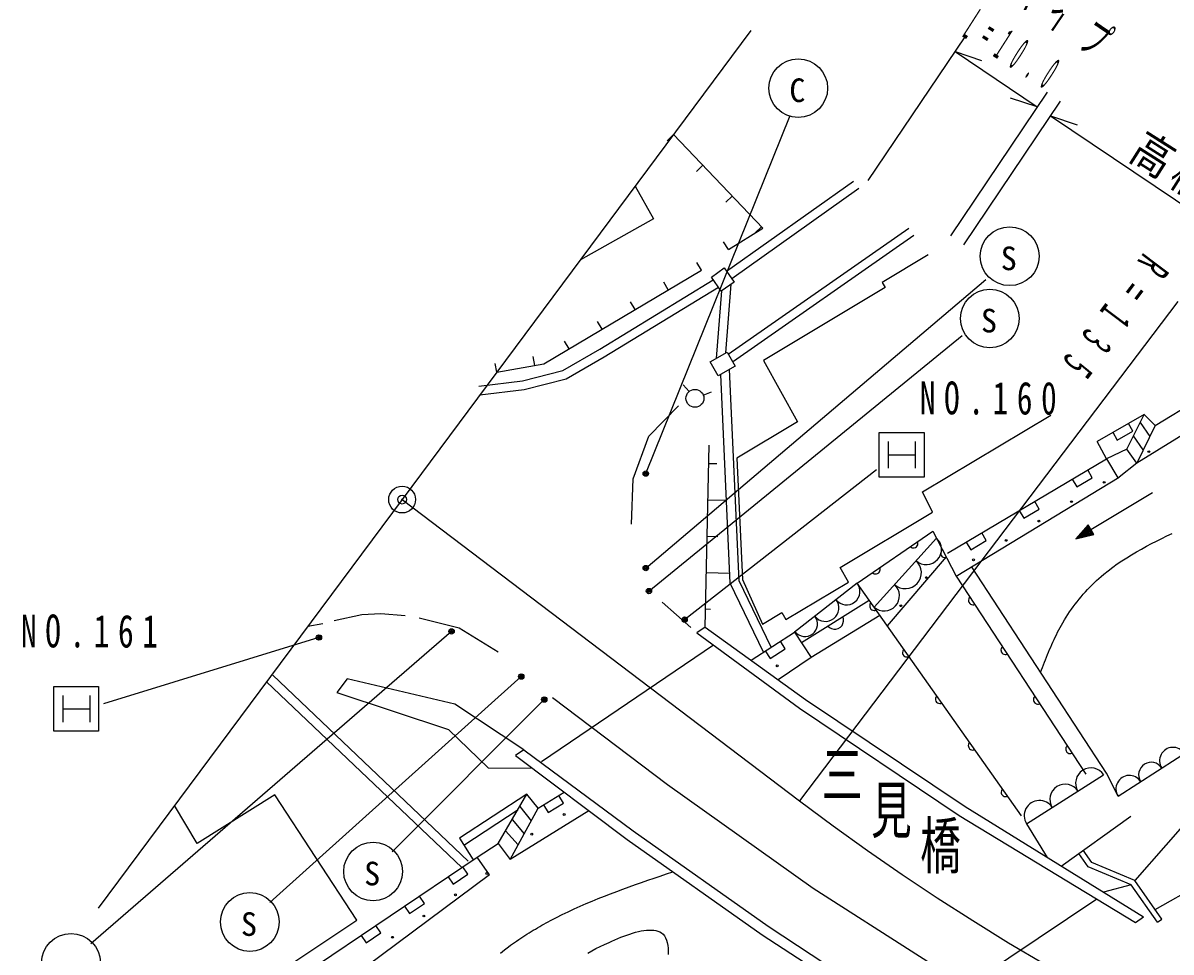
# Model space of a CAD drawing. Units: millimetres, scale not verified. Extents: x 40000 to 680000, y 20000 to 380000.
# Drawn here: x 288651 to 352793, y 288421 to 340345 of the extents above; entities that cross this region are included whole.
import ezdxf
from ezdxf.enums import TextEntityAlignment as Align

# ---------------------------------------------------------------- set-up
doc = ezdxf.new("R2010")
doc.units = ezdxf.units.MM
doc.header["$LTSCALE"] = 1000
doc.header["$PDMODE"] = 32
doc.header["$PDSIZE"] = 500
doc.layers.add('M-BGD', color=7, linetype='Continuous', lineweight=25)
doc.layers.add('M-OTRS', color=6, linetype='Continuous')
doc.styles.add('ＭＳ ゴシック', font='')
doc.styles.get('ＭＳ ゴシック').set_extended_font_data('MS Gothic')

msp = doc.modelspace()

# ---------------------------------------------------------------- linework, layer by layer
at = {"layer": 'M-BGD'}
for p, q in [((335877, 331540), (341282, 339572)), ((340724, 338743), (342203, 338254)), ((340724, 338743), (345311, 335656)), ((345870, 336485), (340464, 328453)), ((345311, 335656), (343832, 336145)), ((341217, 327946), (346623, 335978)), ((323448, 315157), (331510, 335175)), ((346065, 335149), (347543, 334660)), ((346065, 335149), (369930, 319088)), ((324996, 334104), (324634, 333758)), ((326637, 332388), (326275, 332043)), ((322851, 331218), (323874, 329392)), ((335058, 331492), (327966, 326455)), ((335347, 331085), (328254, 326046)), ((328277, 330673), (327916, 330327)), ((323874, 329392), (319795, 327107)), ((328054, 321834), (338142, 328873)), ((338428, 328463), (328340, 321424)), ((329918, 328957), (329557, 328612)), ((328060, 327680), (327795, 328104)), ((326554, 326535), (326298, 326965)), ((323448, 309882), (342451, 326005)), ((324705, 325434), (324449, 325863)), ((327399, 321600), (327688, 325366)), ((327924, 321903), (328218, 325740)), ((322857, 324332), (322601, 324762)), ((353178, 324769), (332030, 296880)), ((321009, 323231), (320753, 323660)), ((323625, 308597), (341116, 322877)), ((319160, 322129), (318904, 322559)), ((317246, 321203), (317159, 321696)), ((351901, 317844), (358111, 321646)), ((315128, 320828), (315040, 321321)), ((325864, 319741), (325533, 320116)), ((358751, 320629), (350884, 315736)), ((326658, 319551), (327123, 319737)), ((351292, 318471), (348658, 316961)), ((351062, 318010), (351608, 317237)), ((336995, 316962), (336995, 315462)), ((338495, 316962), (338495, 315462)), ((349188, 315984), (348658, 316961)), ((351243, 316479), (350690, 317262)), ((326770, 306580), (326991, 316747)), ((326969, 315731), (327417, 315721)), ((336995, 316212), (338495, 316212)), ((340305, 310714), (349188, 315984)), ((349188, 315984), (349820, 314918)), ((325618, 307002), (336333, 315389)), ((340795, 309434), (349904, 314967)), ((309836, 313710), (332030, 296880)), ((326925, 313697), (327958, 313675)), ((351753, 314083), (347466, 311510)), ((326881, 311664), (327466, 311651)), ((336200, 307701), (339687, 311554)), ((340231, 310513), (336940, 306653)), ((349182, 298416), (341646, 309959)), ((326836, 309631), (328144, 309602)), ((335255, 309040), (331765, 306298)), ((325964, 306551), (324357, 307975)), ((332149, 305712), (335933, 308079)), ((349833, 297137), (367190, 308283)), ((326792, 307597), (327066, 307591)), ((304571, 306626), (305403, 306786)), ((336529, 307235), (332689, 304885)), ((312595, 306342), (292440, 288889)), ((305189, 306001), (293149, 302284)), ((326770, 306580), (326302, 306263)), ((329328, 304738), (331765, 306298)), ((331765, 306298), (332689, 304885)), ((327239, 305574), (317621, 299058)), ((332689, 304885), (330853, 303639)), ((361371, 304546), (350767, 292412)), ((302266, 303525), (313174, 293145)), ((316493, 303817), (302451, 291193)), ((302611, 303887), (313518, 293507)), ((290879, 302761), (290879, 301261)), ((292379, 302761), (292379, 301261)), ((317778, 302533), (309273, 294028)), ((290879, 302011), (292379, 302011)), ((316642, 299715), (316172, 299397)), ((344724, 295587), (349025, 298316)), ((349833, 297137), (349182, 298416)), ((315194, 294483), (316810, 297245)), ((317432, 296467), (318892, 297351)), ((313278, 294403), (316309, 296388)), ((316408, 296557), (317046, 295757)), ((320275, 296311), (315872, 293597)), ((315982, 295829), (316652, 295031)), ((346656, 293226), (350546, 296013)), ((315609, 295192), (316315, 294411)), ((344724, 295587), (345878, 293707)), ((304306, 287159), (314032, 293725)), ((314721, 292736), (305330, 285764)), ((350571, 292169), (349015, 291768)), ((348650, 291384), (338466, 284557)), ((350805, 290079), (351256, 290382)), ((352038, 290091), (352283, 290264))]:
    msp.add_line(p, q, dxfattribs=at)
for points in [[(329319, 339920), (309836, 313710), (292860, 290871)], [(328060, 327680), (329988, 328885), (324996, 334104)], [(339228, 327388), (336652, 325845), (336815, 325551), (330020, 321486), (331928, 318051), (328533, 316020), (328846, 309246), (329968, 306740), (331057, 307390), (331274, 306999), (334774, 309089), (334314, 309917), (339471, 313003), (338913, 314148), (346075, 318433)], [(315128, 320828), (317758, 321294), (326554, 326535)], [(314124, 320055), (316553, 320347), (318811, 320925), (320873, 322123), (327217, 325992)], [(314184, 319559), (316645, 319854), (319002, 320458), (321129, 321693), (327506, 325583)], [(330446, 305454), (328664, 309166), (328125, 320984)], [(330022, 305182), (328169, 309041), (327638, 320703)], [(322657, 312338), (322749, 314864), (323622, 317253), (325275, 318952)], [(350325, 316528), (351292, 318471), (351901, 317844)], [(349541, 317467), (349790, 317034), (350658, 317531), (350409, 317965)], [(351901, 317844), (350884, 315736), (349904, 314967)], [(350884, 315736), (350325, 316528), (349188, 315984)], [(347278, 314850), (347533, 314420), (348393, 314931), (348138, 315361)], [(344317, 313094), (344572, 312664), (345432, 313174), (345177, 313604)], [(344437, 296034), (335255, 309040), (339480, 311950), (340795, 309434), (348029, 298353)], [(341356, 311337), (341611, 310907), (342471, 311417), (342216, 311848)], [(345507, 304045), (345562, 304188), (345617, 304331), (345671, 304473), (345727, 304616), (345782, 304758), (345838, 304900), (345895, 305041), (345953, 305183), (346011, 305323), (346071, 305464), (346131, 305603), (346193, 305743), (346256, 305881), (346321, 306019), (346387, 306156), (346454, 306292), (346524, 306427), (346595, 306562), (346668, 306695), (346744, 306827), (346834, 306980), (346928, 307131), (347024, 307281), (347123, 307428), (347224, 307575), (347329, 307719), (347436, 307862), (347545, 308002), (347657, 308141), (347771, 308278), (347888, 308413), (348007, 308546), (348128, 308677), (348251, 308806), (348377, 308932), (348504, 309056), (348633, 309178), (348765, 309298), (348898, 309415), (349033, 309530), (349280, 309730), (349532, 309923), (349789, 310108), (350051, 310287), (350317, 310460), (350587, 310627), (350860, 310788), (351137, 310945), (351417, 311098), (351700, 311246), (351985, 311391), (352272, 311533), (352561, 311673), (352851, 311810)], [(338218, 311080), (338269, 311042), (338322, 311018), (338391, 311005), (338449, 311009), (338510, 311026), (338576, 311072), (338614, 311122), (338638, 311175), (338651, 311245), (338647, 311303), (338630, 311364)], [(340022, 310914), (339978, 310868), (339947, 310818), (339926, 310751), (339923, 310693), (339933, 310630), (339970, 310559), (340015, 310515), (340065, 310485), (340133, 310464), (340191, 310460), (340253, 310470)], [(336105, 309626), (336156, 309587), (336209, 309563), (336278, 309550), (336337, 309554), (336397, 309572), (336463, 309617), (336501, 309668), (336525, 309721), (336538, 309790), (336535, 309848), (336517, 309909)], [(336029, 307944), (335991, 307893), (335968, 307839), (335956, 307770), (335960, 307711), (335978, 307651), (336025, 307585), (336076, 307548), (336129, 307524), (336199, 307512), (336257, 307517), (336317, 307535)], [(341562, 308259), (341523, 308209), (341497, 308157), (341483, 308087), (341485, 308029), (341501, 307968), (341545, 307901), (341594, 307862), (341647, 307836), (341716, 307822), (341774, 307824), (341836, 307840)], [(306034, 306941), (307577, 307288), (308645, 307344), (310012, 307224)], [(351909, 290794), (354351, 292182), (362128, 303610), (365493, 306361), (367715, 307631)], [(310796, 307103), (313019, 306540), (315209, 305194)], [(333617, 306630), (333714, 306550), (333818, 306497), (333956, 306465), (334073, 306467), (334196, 306497), (334331, 306582), (334412, 306679), (334465, 306783), (334497, 306921), (334494, 307038), (334465, 307161)], [(326302, 306263), (332030, 302051), (340959, 296043), (350805, 290079)], [(326770, 306580), (332375, 302542), (341282, 296548), (351256, 290382)], [(330125, 305248), (330395, 304827), (331237, 305366), (330968, 305787)], [(337865, 305342), (337828, 305291), (337804, 305238), (337792, 305168), (337797, 305110), (337815, 305050), (337861, 304984), (337912, 304947), (337965, 304923), (338035, 304911), (338093, 304916), (338154, 304934)], [(343371, 305488), (343332, 305439), (343306, 305386), (343292, 305317), (343294, 305259), (343310, 305197), (343354, 305130), (343403, 305091), (343456, 305066), (343525, 305051), (343583, 305053), (343644, 305069)], [(316642, 299715), (312773, 302282), (306755, 303681), (306180, 302932)], [(306180, 302932), (312423, 300859), (314646, 298711), (317109, 298692)], [(318231, 302648), (324659, 297790), (332804, 292000), (344678, 284395)], [(339702, 302741), (339664, 302690), (339641, 302637), (339629, 302567), (339633, 302509), (339651, 302448), (339697, 302383), (339748, 302346), (339802, 302322), (339871, 302310), (339930, 302314), (339990, 302333)], [(345180, 302718), (345140, 302668), (345115, 302616), (345100, 302547), (345103, 302488), (345119, 302427), (345162, 302360), (345212, 302321), (345264, 302295), (345334, 302281), (345392, 302283), (345453, 302299)], [(316642, 299715), (322752, 295199), (330289, 289876), (340771, 282947)], [(341538, 300140), (341501, 300089), (341477, 300035), (341465, 299966), (341469, 299908), (341488, 299847), (341534, 299782), (341585, 299744), (341638, 299721), (341708, 299709), (341766, 299713), (341827, 299731)], [(346988, 299947), (346949, 299898), (346924, 299845), (346909, 299776), (346911, 299718), (346927, 299657), (346971, 299590), (347021, 299550), (347073, 299525), (347142, 299510), (347201, 299513), (347262, 299529)], [(316172, 299397), (322399, 294714), (329952, 289379), (340313, 282640)], [(298303, 284209), (307306, 290211), (302719, 297204), (298387, 294486), (297121, 296604)], [(314721, 292736), (314032, 293725), (315194, 294483), (315872, 293597), (317432, 296467), (316810, 297245), (313046, 294780), (313795, 293565)], [(317734, 296650), (317993, 296222), (318849, 296740), (318590, 297168)], [(343375, 297538), (343337, 297488), (343314, 297434), (343302, 297365), (343306, 297306), (343324, 297246), (343370, 297180), (343421, 297143), (343475, 297119), (343544, 297107), (343602, 297112), (343663, 297130)], [(332030, 296880), (333920, 295473), (335834, 294099), (337772, 292759), (339733, 291452), (341716, 290180), (343721, 288943), (345748, 287741), (347795, 286575), (349862, 285444), (351949, 284350), (354054, 283293)], [(352038, 290091), (350571, 292169), (348170, 293180), (347640, 293935)], [(352283, 290264), (350767, 292412), (348366, 293423), (347886, 294107)], [(312402, 292624), (312682, 292210), (313511, 292769), (313231, 293184)], [(315328, 288363), (315554, 288541), (315784, 288716), (315895, 288798), (316006, 288878), (316119, 288958), (316232, 289037), (316346, 289115), (316460, 289192), (316575, 289268), (316691, 289343), (316808, 289417), (316925, 289491), (317043, 289563), (317161, 289635), (317280, 289706), (317399, 289776), (317519, 289845), (317640, 289914), (317760, 289981), (317882, 290048), (318003, 290114), (318125, 290179), (318452, 290349), (318781, 290514), (319112, 290674), (319445, 290829), (319780, 290980), (320117, 291127), (320456, 291270), (320796, 291410), (321138, 291546), (321481, 291679), (321825, 291810), (322170, 291938), (322516, 292064), (322864, 292188), (323211, 292310), (323560, 292431), (323909, 292551), (324258, 292670), (324607, 292789), (324957, 292907)], [(309971, 290983), (310250, 290568), (311079, 291128), (310799, 291542)], [(307539, 289341), (307819, 288927), (308648, 289486), (308368, 289901)], [(320216, 288367), (320436, 288489), (320664, 288610), (320899, 288728), (321142, 288845), (321393, 288960), (321553, 289034), (321716, 289106), (321881, 289177), (322048, 289245), (322215, 289309), (322382, 289370), (322549, 289427), (322714, 289478), (322876, 289525), (323036, 289565), (323192, 289598), (323344, 289624), (323491, 289642), (323633, 289651), (323767, 289652), (323895, 289642), (324015, 289623), (324126, 289592), (324227, 289550), (324319, 289496), (324412, 289417), (324491, 289321), (324556, 289210), (324608, 289084), (324648, 288945), (324677, 288794), (324695, 288632), (324703, 288460), (324703, 288278)]]:
    msp.add_lwpolyline(points, dxfattribs=at)
for points in [[(327110, 326145), (327828, 326652), (328387, 325859), (327668, 325353)], [(327498, 320623), (327051, 321400), (327992, 321942), (328439, 321165)], [(336495, 314962), (336495, 317462), (338995, 317462), (338995, 314962)], [(347466, 311510), (348488, 311750), (348159, 312299)], [(347569, 311572), (348423, 311781), (348155, 312227)], [(347671, 311634), (348357, 311812), (348152, 312155)], [(347774, 311695), (348292, 311843), (348148, 312083)], [(347877, 311757), (348227, 311874), (348145, 312011)], [(348014, 311839), (348162, 311905), (348141, 311939)], [(290379, 300761), (290379, 303261), (292879, 303261), (292879, 300761)]]:
    msp.add_lwpolyline(points, close=True, dxfattribs=at)
for centre, radius in [((331965, 336701), 1641), ((343777, 327306), 1641), ((342670, 323825), 1642), ((326194, 319366), 500), ((351550, 316386), 50), ((323448, 315157), 150), ((323448, 315157), 90), ((323448, 315157), 30), ((309836, 313710), 750), ((349056, 314672), 50), ((309836, 313710), 30), ((347232, 313590), 50), ((345408, 312508), 50), ((343583, 311425), 50), ((323448, 309882), 150), ((323448, 309882), 90), ((323448, 309882), 30), ((341759, 310343), 50), ((339122, 309348), 50), ((323625, 308597), 150), ((323625, 308597), 90), ((323625, 308597), 30), ((337698, 307776), 50), ((325618, 307002), 150), ((325618, 307002), 90), ((325618, 307002), 30), ((305189, 306001), 150), ((305189, 306001), 90), ((305189, 306001), 30), ((312595, 306342), 150), ((312595, 306342), 90), ((312595, 306342), 30), ((330793, 304416), 50), ((316493, 303817), 150), ((316493, 303817), 90), ((316493, 303817), 30), ((317778, 302533), 150), ((317778, 302533), 90), ((317778, 302533), 30), ((318889, 296109), 50), ((317074, 295011), 50), ((308213, 292925), 1641), ((314570, 292808), 50), ((301329, 290101), 1641), ((312812, 291621), 50), ((311053, 290434), 50), ((291336, 287817), 1641), ((309295, 289247), 50)]:
    msp.add_circle(centre, radius, dxfattribs=at)
for centre, radius, start, end in [((339119, 310926), 850, 227.86241, 47.81244), ((337945, 309629), 900, 227.83768, 47.83767), ((334665, 308577), 751, 218.18295, 38.1229), ((336770, 308331), 850, 227.86241, 47.85765), ((333486, 307650), 751, 218.18295, 38.17011), ((332345, 306754), 699, 218.14803, 38.09748), ((352904, 299110), 751, 32.65268, 212.75816), ((351684, 298326), 700, 32.69095, 212.69095), ((348313, 297864), 850, 32.45569, 212.36263), ((350464, 297543), 750, 32.69391, 212.75816), ((346877, 296953), 851, 32.41953, 212.36263), ((345442, 296043), 849, 32.39874, 212.41953)]:
    msp.add_arc(centre, radius, start, end, dxfattribs=at)
at = {"layer": 'M-OTRS'}
msp.add_point((309836, 313710), dxfattribs=at)

# ---------------------------------------------------------------- texts
at = {"layer": 'M-BGD', "style": 'ＭＳ ゴシック'}
for s, p in [('C', (331467, 335528)), ('S', (343279, 326133)), ('S', (342172, 322652)), ('S', (307714, 291751)), ('S', (300830, 288928))]:
    msp.add_text(s, height=1320, dxfattribs=at).set_placement(p, align=Align.BOTTOM_LEFT)
for s, height, width, p in [('N', 1833, 0.7, (338759, 317924)), ('O', 1833, 0.7, (340114, 317922)), ('1', 1833, 0.7, (342823, 317917)), ('6', 1833, 0.7, (344178, 317915)), ('0', 1833, 0.7, (345533, 317912)), ('.', 1833, 0.7, (341469, 317919)), ('N', 1833, 0.7, (288543, 304900)), ('O', 1833, 0.7, (289898, 304898)), ('6', 1833, 0.7, (293962, 304891)), ('1', 1833, 0.7, (292607, 304893)), ('1', 1833, 0.7, (295317, 304889)), ('.', 1833, 0.7, (291253, 304896)), ('三', 2566, 0.65, (333284, 296280)), ('見', 2566, 0.65, (336030, 294299)), ('橋', 2566, 0.65, (338777, 292318))]:
    msp.add_text(s, height=height, dxfattribs=dict(at, width=width)).set_placement(p, align=Align.BOTTOM_LEFT)
at = {"layer": 'M-BGD', "char_height": 1833, "attachment_point": 7, "style": 'ＭＳ ゴシック'}
for s, insert, rotation in [('\\T1.7;\\W0.55;ガードパイプ', (337767, 345574), 325.8), ('\\T2.75;\\W0.3;L=10.0', (341043, 339603), 327.4), ('\\T1.16;\\W0.9;高欄', (350238, 332643), 327.6), ('\\T2.55;\\W0.55;R=135', (351260, 327573), 233)]:
    msp.add_mtext(s, dxfattribs=dict(at, insert=insert, rotation=rotation))

doc.saveas('drawing.dxf')
